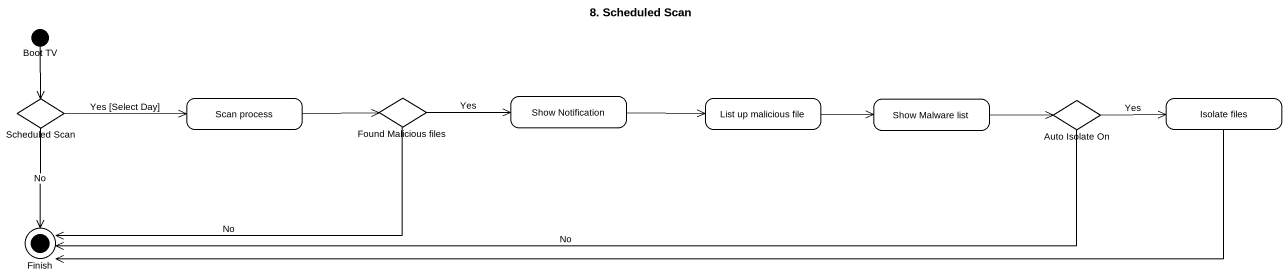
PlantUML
@startuml
title 8. Scheduled Scan
hide empty description
state "Boot TV" as Boot_TV <<start>>
state "Show Notification" as Show_Notification
state "Scheduled Scan" as Scheduled_Scan <<choice>>
state "Scan process" as Scan_process
state "Found Malicious files" as Found_Malicious_files <<choice>>
state "List up malicious file" as List_up_malicious_file
state "Show Malware list" as Show_Malware_list
state "Auto Isolate On" as Auto_Isolate_On <<choice>>
state "Isolate files" as Isolate_files
state Finish <<end>>
Boot_TV --> Scheduled_Scan
Show_Notification -right-> List_up_malicious_file
Scheduled_Scan -right-> Scan_process : Yes [Select Day]
Scheduled_Scan --> Finish : No
Scan_process -right-> Found_Malicious_files
Found_Malicious_files -right-> Show_Notification : Yes
Found_Malicious_files -left-> Finish : No
List_up_malicious_file -right-> Show_Malware_list
Show_Malware_list -right-> Auto_Isolate_On
Auto_Isolate_On -right-> Isolate_files : Yes
Auto_Isolate_On -left-> Finish : No
Isolate_files -left-> Finish
@enduml
